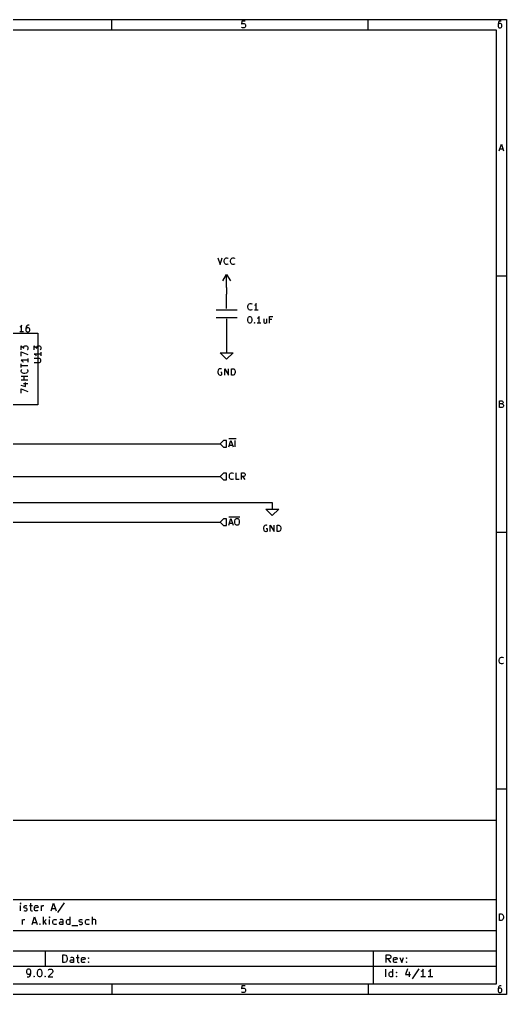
# Model space of a CAD drawing. Extents: x 0.4 to 11.3, y -7.9 to -0.4.
# Drawn here: x 7.56 to 11.3, y -7.87 to -0.39 of the extents above; entities that cross this region are included whole.
import ezdxf

# ---------------------------------------------------------------- set-up
doc = ezdxf.new("R2010")
doc.units = 0
doc.header["$MEASUREMENT"] = 0
for name, color, linetype in [('BROWN2', 54, 'CONTINUOUS'), ('CYAN2', 4, 'CONTINUOUS'), ('GREEN3', 91, 'CONTINUOUS'), ('RED2', 1, 'CONTINUOUS'), ('RED3', 11, 'CONTINUOUS')]:
    doc.layers.add(name, color=color, linetype=linetype)

msp = doc.modelspace()

# ---------------------------------------------------------------- linework, layer by layer
at = {"layer": 'BROWN2', "linetype": 'CONTINUOUS'}
for p, q in [((9.125, -3.625), (9.1, -3.65)), ((9.1, -3.65), (9.125, -3.675)), ((9.15, -3.625), (9.125, -3.625)), ((9.15, -3.675), (9.15, -3.625)), ((9.1664, -3.6728), (9.183, -3.6228)), ((9.1666, -3.6089), (9.2233, -3.6089)), ((9.1711, -3.6585), (9.1949, -3.6585)), ((9.183, -3.6228), (9.1997, -3.6728)), ((9.2164, -3.6728), (9.2164, -3.6228)), ((9.125, -3.675), (9.15, -3.675)), ((9.125, -3.875), (9.1, -3.9)), ((9.15, -3.875), (9.125, -3.875)), ((9.15, -3.925), (9.15, -3.875)), ((9.1711, -3.8942), (9.1735, -3.8847)), ((9.1735, -3.8847), (9.1759, -3.8799)), ((9.1759, -3.8799), (9.1807, -3.8752)), ((9.1807, -3.8752), (9.1878, -3.8728)), ((9.1878, -3.8728), (9.1926, -3.8728)), ((9.1926, -3.8728), (9.1997, -3.8752)), ((9.1997, -3.8752), (9.2021, -3.8776)), ((9.2235, -3.9228), (9.2235, -3.8728)), ((9.264, -3.9228), (9.264, -3.8728)), ((9.264, -3.8728), (9.283, -3.8728)), ((9.283, -3.8728), (9.2878, -3.8752)), ((9.2878, -3.8752), (9.2902, -3.8776)), ((9.2902, -3.8776), (9.2926, -3.8823)), ((9.2926, -3.8895), (9.2902, -3.8942)), ((9.2926, -3.8823), (9.2926, -3.8895)), ((9.1, -3.9), (9.125, -3.925)), ((9.125, -3.925), (9.15, -3.925)), ((9.1711, -3.9014), (9.1711, -3.8942)), ((9.1735, -3.9109), (9.1711, -3.9014)), ((9.1759, -3.9157), (9.1735, -3.9109)), ((9.1807, -3.9204), (9.1759, -3.9157)), ((9.1878, -3.9228), (9.1807, -3.9204)), ((9.1926, -3.9228), (9.1878, -3.9228)), ((9.1997, -3.9204), (9.1926, -3.9228)), ((9.2021, -3.918), (9.1997, -3.9204)), ((9.2473, -3.9228), (9.2235, -3.9228)), ((9.283, -3.899), (9.264, -3.899)), ((9.2926, -3.9228), (9.2759, -3.899)), ((9.2878, -3.8966), (9.283, -3.899)), ((9.2902, -3.8942), (9.2878, -3.8966)), ((9.125, -4.225), (9.1, -4.25)), ((9.1, -4.25), (9.125, -4.275)), ((9.15, -4.225), (9.125, -4.225)), ((9.15, -4.275), (9.15, -4.225)), ((9.1664, -4.2728), (9.183, -4.2228)), ((9.1666, -4.2089), (9.2519, -4.2089)), ((9.1711, -4.2585), (9.1949, -4.2585)), ((9.183, -4.2228), (9.1997, -4.2728)), ((9.214, -4.2395), (9.2164, -4.2299)), ((9.214, -4.2561), (9.214, -4.2395)), ((9.2164, -4.2657), (9.214, -4.2561)), ((9.2164, -4.2299), (9.2211, -4.2252)), ((9.2211, -4.2252), (9.2259, -4.2228)), ((9.2259, -4.2228), (9.2354, -4.2228)), ((9.2354, -4.2228), (9.2402, -4.2252)), ((9.2402, -4.2252), (9.2449, -4.2299)), ((9.2449, -4.2299), (9.2473, -4.2395)), ((9.2473, -4.2561), (9.2449, -4.2657)), ((9.2473, -4.2395), (9.2473, -4.2561)), ((9.125, -4.275), (9.15, -4.275)), ((9.2211, -4.2704), (9.2164, -4.2657)), ((9.2259, -4.2728), (9.2211, -4.2704)), ((9.2354, -4.2728), (9.2259, -4.2728)), ((9.2402, -4.2704), (9.2354, -4.2728)), ((9.2449, -4.2657), (9.2402, -4.2704))]:
    msp.add_line(p, q, dxfattribs=at)
at = {"layer": 'CYAN2', "linetype": 'CONTINUOUS'}
for p, q in [((9.0833, -2.2228), (9.1, -2.2728)), ((9.1, -2.2728), (9.1167, -2.2228)), ((9.131, -2.2442), (9.1333, -2.2347)), ((9.1333, -2.2347), (9.1357, -2.2299)), ((9.1357, -2.2299), (9.1405, -2.2252)), ((9.1405, -2.2252), (9.1476, -2.2228)), ((9.1476, -2.2228), (9.1524, -2.2228)), ((9.1524, -2.2228), (9.1595, -2.2252)), ((9.1595, -2.2252), (9.1619, -2.2276)), ((9.181, -2.2442), (9.1833, -2.2347)), ((9.1833, -2.2347), (9.1857, -2.2299)), ((9.1857, -2.2299), (9.1905, -2.2252)), ((9.1905, -2.2252), (9.1976, -2.2228)), ((9.1976, -2.2228), (9.2024, -2.2228)), ((9.2024, -2.2228), (9.2095, -2.2252)), ((9.2095, -2.2252), (9.2119, -2.2276)), ((9.131, -2.2514), (9.131, -2.2442)), ((9.1333, -2.2609), (9.131, -2.2514)), ((9.1357, -2.2657), (9.1333, -2.2609)), ((9.1405, -2.2704), (9.1357, -2.2657)), ((9.1476, -2.2728), (9.1405, -2.2704)), ((9.1524, -2.2728), (9.1476, -2.2728)), ((9.1595, -2.2704), (9.1524, -2.2728)), ((9.1619, -2.268), (9.1595, -2.2704)), ((9.181, -2.2514), (9.181, -2.2442)), ((9.1833, -2.2609), (9.181, -2.2514)), ((9.1857, -2.2657), (9.1833, -2.2609)), ((9.1905, -2.2704), (9.1857, -2.2657)), ((9.1976, -2.2728), (9.1905, -2.2704)), ((9.2024, -2.2728), (9.1976, -2.2728)), ((9.2095, -2.2704), (9.2024, -2.2728)), ((9.2119, -2.268), (9.2095, -2.2704)), ((9.3139, -2.5942), (9.3163, -2.5847)), ((9.3139, -2.6014), (9.3139, -2.5942)), ((9.3163, -2.6109), (9.3139, -2.6014)), ((9.3163, -2.5847), (9.3187, -2.5799)), ((9.3187, -2.6157), (9.3163, -2.6109)), ((9.3187, -2.5799), (9.3234, -2.5752)), ((9.3234, -2.6204), (9.3187, -2.6157)), ((9.3234, -2.5752), (9.3306, -2.5728)), ((9.3306, -2.5728), (9.3353, -2.5728)), ((9.3353, -2.5728), (9.3425, -2.5752)), ((9.3425, -2.5752), (9.3449, -2.5776)), ((9.3449, -2.618), (9.3425, -2.6204)), ((9.3687, -2.5847), (9.3639, -2.5871)), ((9.3734, -2.5799), (9.3687, -2.5847)), ((9.3782, -2.5728), (9.3734, -2.5799)), ((9.3782, -2.6228), (9.3782, -2.5728)), ((9.3139, -2.6918), (9.3163, -2.6823)), ((9.3139, -2.7038), (9.3139, -2.6918)), ((9.3163, -2.6823), (9.3187, -2.6776)), ((9.3187, -2.6776), (9.321, -2.6752)), ((9.321, -2.6752), (9.3258, -2.6728)), ((9.3306, -2.6228), (9.3234, -2.6204)), ((9.3258, -2.6728), (9.3306, -2.6728)), ((9.3353, -2.6228), (9.3306, -2.6228)), ((9.3306, -2.6728), (9.3353, -2.6752)), ((9.3425, -2.6204), (9.3353, -2.6228)), ((9.3353, -2.6752), (9.3377, -2.6776)), ((9.3377, -2.6776), (9.3401, -2.6823)), ((9.3401, -2.6823), (9.3425, -2.6918)), ((9.3425, -2.6918), (9.3425, -2.7038)), ((9.3925, -2.6228), (9.3639, -2.6228)), ((9.3901, -2.6847), (9.3853, -2.6871)), ((9.3949, -2.6799), (9.3901, -2.6847)), ((9.3996, -2.6728), (9.3949, -2.6799)), ((9.3996, -2.7228), (9.3996, -2.6728)), ((9.4353, -2.6895), (9.4353, -2.7157)), ((9.4568, -2.6895), (9.4568, -2.7228)), ((9.4806, -2.7228), (9.4806, -2.6728)), ((9.4806, -2.6728), (9.5044, -2.6728)), ((9.3163, -2.7133), (9.3139, -2.7038)), ((9.3187, -2.718), (9.3163, -2.7133)), ((9.321, -2.7204), (9.3187, -2.718)), ((9.3258, -2.7228), (9.321, -2.7204)), ((9.3306, -2.7228), (9.3258, -2.7228)), ((9.3353, -2.7204), (9.3306, -2.7228)), ((9.3377, -2.718), (9.3353, -2.7204)), ((9.3401, -2.7133), (9.3377, -2.718)), ((9.3425, -2.7038), (9.3401, -2.7133)), ((9.3615, -2.7204), (9.3639, -2.718)), ((9.3639, -2.7228), (9.3615, -2.7204)), ((9.3639, -2.718), (9.3663, -2.7204)), ((9.3639, -2.718), (9.3639, -2.7228)), ((9.3663, -2.7204), (9.3639, -2.7228)), ((9.4139, -2.7228), (9.3853, -2.7228)), ((9.4353, -2.7157), (9.4377, -2.7204)), ((9.4377, -2.7204), (9.4425, -2.7228)), ((9.4425, -2.7228), (9.4496, -2.7228)), ((9.4496, -2.7228), (9.4544, -2.7204)), ((9.4544, -2.7204), (9.4568, -2.718)), ((9.4972, -2.6966), (9.4806, -2.6966)), ((7.5728, -2.9292), (7.5728, -2.8983)), ((7.5728, -2.8983), (7.5918, -2.9149)), ((7.5918, -2.9078), (7.5942, -2.903)), ((7.5918, -2.9149), (7.5918, -2.9078)), ((7.5942, -2.903), (7.5966, -2.9007)), ((7.5966, -2.9007), (7.6014, -2.8983)), ((7.6014, -2.8983), (7.6133, -2.8983)), ((7.6133, -2.8983), (7.618, -2.9007)), ((7.618, -2.9007), (7.6204, -2.903)), ((7.6204, -2.903), (7.6228, -2.9078)), ((7.6228, -2.9078), (7.6228, -2.9221)), ((7.6728, -2.9292), (7.6728, -2.8983)), ((7.6728, -2.8983), (7.6918, -2.9149)), ((7.6918, -2.9078), (7.6942, -2.903)), ((7.6918, -2.9149), (7.6918, -2.9078)), ((7.6942, -2.903), (7.6966, -2.9007)), ((7.6966, -2.9007), (7.7014, -2.8983)), ((7.7014, -2.8983), (7.7133, -2.8983)), ((7.7133, -2.8983), (7.718, -2.9007)), ((7.718, -2.9007), (7.7204, -2.903)), ((7.7204, -2.903), (7.7228, -2.9078)), ((7.7228, -2.9078), (7.7228, -2.9221)), ((7.5728, -2.9769), (7.5728, -2.9435)), ((7.5728, -2.9435), (7.6228, -2.9649)), ((7.6204, -2.9269), (7.618, -2.9292)), ((7.6228, -2.9221), (7.6204, -2.9269)), ((7.7228, -2.9602), (7.6728, -2.9602)), ((7.6728, -2.9602), (7.6799, -2.9649)), ((7.6799, -2.9649), (7.6847, -2.9697)), ((7.6847, -2.9697), (7.6871, -2.9745)), ((7.7204, -2.9268), (7.718, -2.9292)), ((7.7228, -2.9221), (7.7204, -2.9268)), ((7.7228, -2.9459), (7.7228, -2.9745)), ((7.6228, -3.0078), (7.5728, -3.0078)), ((7.5728, -3.0078), (7.5799, -3.0126)), ((7.5728, -3.0649), (7.5728, -3.0364)), ((7.6228, -3.0507), (7.5728, -3.0507)), ((7.5799, -3.0126), (7.5847, -3.0173)), ((7.5847, -3.0173), (7.5871, -3.0221)), ((7.6228, -2.9935), (7.6228, -3.0221)), ((7.7133, -2.9959), (7.6728, -2.9959)), ((7.6728, -3.0245), (7.7133, -3.0245)), ((7.718, -2.9983), (7.7133, -2.9959)), ((7.7133, -3.0245), (7.718, -3.0221)), ((7.7204, -3.0007), (7.718, -2.9983)), ((7.718, -3.0221), (7.7204, -3.0197)), ((7.7228, -3.0054), (7.7204, -3.0007)), ((7.7204, -3.0197), (7.7228, -3.0149)), ((7.7228, -3.0149), (7.7228, -3.0054)), ((7.5728, -3.0888), (7.5752, -3.0816)), ((7.5728, -3.0935), (7.5728, -3.0888)), ((7.5752, -3.1007), (7.5728, -3.0935)), ((7.6228, -3.1316), (7.5728, -3.1316)), ((7.5752, -3.0816), (7.5776, -3.0792)), ((7.5799, -3.1054), (7.5752, -3.1007)), ((7.5847, -3.1078), (7.5799, -3.1054)), ((7.5942, -3.1102), (7.5847, -3.1078)), ((7.6014, -3.1102), (7.5942, -3.1102)), ((7.5966, -3.1602), (7.5966, -3.1316)), ((7.6109, -3.1078), (7.6014, -3.1102)), ((7.6157, -3.1054), (7.6109, -3.1078)), ((7.6204, -3.1007), (7.6157, -3.1054)), ((7.618, -3.0792), (7.6204, -3.0816)), ((7.6204, -3.0816), (7.6228, -3.0888)), ((7.6228, -3.0935), (7.6204, -3.1007)), ((7.6228, -3.0888), (7.6228, -3.0935)), ((9.0857, -3.0847), (9.0833, -3.0942)), ((9.0833, -3.0942), (9.0833, -3.1014)), ((9.0833, -3.1014), (9.0857, -3.1109)), ((9.0881, -3.0799), (9.0857, -3.0847)), ((9.0857, -3.1109), (9.0881, -3.1157)), ((9.0929, -3.0752), (9.0881, -3.0799)), ((9.0881, -3.1157), (9.0929, -3.1204)), ((9.1, -3.0728), (9.0929, -3.0752)), ((9.0929, -3.1204), (9.1, -3.1228)), ((9.1071, -3.0728), (9.1, -3.0728)), ((9.1, -3.1228), (9.1048, -3.1228)), ((9.1143, -3.1014), (9.1048, -3.1014)), ((9.1048, -3.1228), (9.1119, -3.1204)), ((9.1119, -3.0752), (9.1071, -3.0728)), ((9.1119, -3.1204), (9.1143, -3.118)), ((9.1143, -3.118), (9.1143, -3.1014)), ((9.1357, -3.1228), (9.1357, -3.0728)), ((9.1357, -3.0728), (9.1643, -3.1228)), ((9.1643, -3.1228), (9.1643, -3.0728)), ((9.1881, -3.1228), (9.1881, -3.0728)), ((9.1881, -3.0728), (9.2, -3.0728)), ((9.2, -3.1228), (9.1881, -3.1228)), ((9.2, -3.0728), (9.2071, -3.0752)), ((9.2071, -3.1204), (9.2, -3.1228)), ((9.2071, -3.0752), (9.2119, -3.0799)), ((9.2119, -3.1157), (9.2071, -3.1204)), ((9.2119, -3.0799), (9.2143, -3.0847)), ((9.2143, -3.1109), (9.2119, -3.1157)), ((9.2143, -3.0847), (9.2167, -3.0942)), ((9.2167, -3.1014), (9.2143, -3.1109)), ((9.2167, -3.0942), (9.2167, -3.1014)), ((7.5704, -3.1983), (7.6061, -3.2102)), ((7.6228, -3.1602), (7.5728, -3.1602)), ((7.5895, -3.1864), (7.6228, -3.1864)), ((7.6061, -3.2102), (7.6061, -3.1792)), ((7.5728, -3.2602), (7.5728, -3.2269)), ((7.5728, -3.2269), (7.6228, -3.2483)), ((9.4357, -4.2847), (9.4333, -4.2942)), ((9.4333, -4.2942), (9.4333, -4.3014)), ((9.4333, -4.3014), (9.4357, -4.3109)), ((9.4381, -4.2799), (9.4357, -4.2847)), ((9.4357, -4.3109), (9.4381, -4.3157)), ((9.4429, -4.2752), (9.4381, -4.2799)), ((9.4381, -4.3157), (9.4429, -4.3204)), ((9.45, -4.2728), (9.4429, -4.2752)), ((9.4429, -4.3204), (9.45, -4.3228)), ((9.4571, -4.2728), (9.45, -4.2728)), ((9.45, -4.3228), (9.4548, -4.3228)), ((9.4643, -4.3014), (9.4548, -4.3014)), ((9.4548, -4.3228), (9.4619, -4.3204)), ((9.4619, -4.2752), (9.4571, -4.2728)), ((9.4619, -4.3204), (9.4643, -4.318)), ((9.4643, -4.318), (9.4643, -4.3014)), ((9.4857, -4.3228), (9.4857, -4.2728)), ((9.4857, -4.2728), (9.5143, -4.3228)), ((9.5143, -4.3228), (9.5143, -4.2728)), ((9.5381, -4.3228), (9.5381, -4.2728)), ((9.5381, -4.2728), (9.55, -4.2728)), ((9.55, -4.3228), (9.5381, -4.3228)), ((9.55, -4.2728), (9.5571, -4.2752)), ((9.5571, -4.3204), (9.55, -4.3228)), ((9.5571, -4.2752), (9.5619, -4.2799)), ((9.5619, -4.3157), (9.5571, -4.3204)), ((9.5619, -4.2799), (9.5643, -4.2847)), ((9.5643, -4.3109), (9.5619, -4.3157)), ((9.5643, -4.2847), (9.5667, -4.2942)), ((9.5667, -4.3014), (9.5643, -4.3109)), ((9.5667, -4.2942), (9.5667, -4.3014))]:
    msp.add_line(p, q, dxfattribs=at)
at = {"layer": 'GREEN3', "linetype": 'CONTINUOUS'}
for p, q in [((9.15, -2.45), (9.15, -2.5)), ((7.7, -2.8), (7.7, -3.35)), ((9.15, -2.8), (9.15, -2.9)), ((7.7, -3.35), (5.3, -3.35)), ((5.95, -3.65), (9.1, -3.65)), ((5.75, -3.9), (9.1, -3.9)), ((5.65, -4.1), (9.5, -4.1)), ((1.85, -4.25), (9.1, -4.25))]:
    msp.add_line(p, q, dxfattribs=at)
at = {"layer": 'RED2', "linetype": 'CONTINUOUS'}
for p, q in [((0.3937, -0.3937), (11.2993, -0.3937)), ((8.2677, -0.4724), (8.2677, -0.3937)), ((9.268, -0.4053), (9.2656, -0.4296)), ((9.2656, -0.4296), (9.268, -0.4272)), ((9.2924, -0.4053), (9.268, -0.4053)), ((9.268, -0.4272), (9.2729, -0.4248)), ((9.2729, -0.4248), (9.2851, -0.4248)), ((9.2851, -0.4248), (9.29, -0.4272)), ((9.29, -0.4272), (9.2924, -0.4296)), ((9.2924, -0.4296), (9.2948, -0.4345)), ((9.2948, -0.4467), (9.2924, -0.4516)), ((9.2948, -0.4345), (9.2948, -0.4467)), ((10.2362, -0.4724), (10.2362, -0.3937)), ((11.2365, -0.4174), (11.2341, -0.4272)), ((11.2341, -0.4272), (11.2341, -0.4467)), ((11.2365, -0.4296), (11.2341, -0.4345)), ((11.2341, -0.4467), (11.2365, -0.4516)), ((11.2414, -0.4101), (11.2365, -0.4174)), ((11.239, -0.4272), (11.2365, -0.4296)), ((11.2439, -0.4248), (11.239, -0.4272)), ((11.2439, -0.4077), (11.2414, -0.4101)), ((11.2487, -0.4053), (11.2439, -0.4077)), ((11.2536, -0.4248), (11.2439, -0.4248)), ((11.2585, -0.4053), (11.2487, -0.4053)), ((11.2585, -0.4272), (11.2536, -0.4248)), ((11.2609, -0.4296), (11.2585, -0.4272)), ((11.2633, -0.4345), (11.2609, -0.4296)), ((11.2609, -0.4516), (11.2633, -0.4467)), ((11.2633, -0.4467), (11.2633, -0.4345)), ((11.2993, -0.3937), (11.2993, -7.8743)), ((0.4724, -0.4724), (11.2206, -0.4724)), ((9.268, -0.454), (9.2656, -0.4516)), ((9.2729, -0.4564), (9.268, -0.454)), ((9.2851, -0.4564), (9.2729, -0.4564)), ((9.29, -0.454), (9.2851, -0.4564)), ((9.2924, -0.4516), (9.29, -0.454)), ((11.2206, -0.4724), (11.2206, -7.7956)), ((11.2365, -0.4516), (11.239, -0.454)), ((11.239, -0.454), (11.2439, -0.4564)), ((11.2439, -0.4564), (11.2536, -0.4564)), ((11.2536, -0.4564), (11.2585, -0.454)), ((11.2585, -0.454), (11.2609, -0.4516)), ((11.2429, -1.4013), (11.2599, -1.3501)), ((11.2477, -1.3867), (11.2721, -1.3867)), ((11.2599, -1.3501), (11.277, -1.4013)), ((9.12, -2.4), (9.15, -2.35)), ((9.15, -2.35), (9.18, -2.4)), ((9.15, -2.45), (9.15, -2.35)), ((11.2993, -2.3622), (11.2206, -2.3622)), ((9.15, -2.61), (9.15, -2.5)), ((9.07, -2.62), (9.23, -2.62)), ((9.07, -2.68), (9.23, -2.68)), ((9.15, -2.69), (9.15, -2.8)), ((7.5, -2.8), (7.7, -2.8)), ((9.15, -2.9), (9.15, -2.95)), ((9.15, -3), (9.1, -2.95)), ((9.1, -2.95), (9.15, -2.95)), ((9.15, -2.95), (9.2, -2.95)), ((9.2, -2.95), (9.15, -3)), ((11.2465, -3.3698), (11.2465, -3.3186)), ((11.2465, -3.3186), (11.2636, -3.3186)), ((11.2636, -3.343), (11.2465, -3.343)), ((11.2636, -3.3186), (11.2685, -3.3211)), ((11.2685, -3.3406), (11.2636, -3.343)), ((11.2636, -3.343), (11.2709, -3.3455)), ((11.2685, -3.3211), (11.2709, -3.3235)), ((11.2709, -3.3381), (11.2685, -3.3406)), ((11.2709, -3.3235), (11.2733, -3.3284)), ((11.2733, -3.3333), (11.2709, -3.3381)), ((11.2709, -3.3455), (11.2733, -3.3479)), ((11.2733, -3.365), (11.2709, -3.3674)), ((11.2733, -3.3284), (11.2733, -3.3333)), ((11.2733, -3.3479), (11.2758, -3.3528)), ((11.2758, -3.3601), (11.2733, -3.365)), ((11.2758, -3.3528), (11.2758, -3.3601)), ((11.266, -3.3698), (11.2465, -3.3698)), ((11.2709, -3.3674), (11.266, -3.3698)), ((9.5, -4.1), (9.5, -4.15)), ((9.5, -4.2), (9.45, -4.15)), ((9.45, -4.15), (9.5, -4.15)), ((9.5, -4.15), (9.55, -4.15)), ((9.55, -4.15), (9.5, -4.2)), ((11.2993, -4.3307), (11.2206, -4.3307)), ((11.2441, -5.3091), (11.2465, -5.2993)), ((11.2441, -5.3164), (11.2441, -5.3091)), ((11.2465, -5.2993), (11.249, -5.2945)), ((11.249, -5.2945), (11.2538, -5.2896)), ((11.2538, -5.2896), (11.2611, -5.2872)), ((11.2611, -5.2872), (11.266, -5.2872)), ((11.266, -5.2872), (11.2733, -5.2896)), ((11.2733, -5.2896), (11.2758, -5.292)), ((11.2465, -5.3261), (11.2441, -5.3164)), ((11.249, -5.331), (11.2465, -5.3261)), ((11.2538, -5.3359), (11.249, -5.331)), ((11.2611, -5.3383), (11.2538, -5.3359)), ((11.266, -5.3383), (11.2611, -5.3383)), ((11.2733, -5.3359), (11.266, -5.3383)), ((11.2758, -5.3335), (11.2733, -5.3359)), ((11.2993, -6.2992), (11.2206, -6.2992)), ((6.9686, -6.5357), (11.2206, -6.5357)), ((11.2206, -6.5357), (11.2206, -7.7956)), ((6.9686, -7.146), (11.2206, -7.146)), ((7.5686, -7.173), (7.5658, -7.1758)), ((7.5658, -7.1758), (7.5686, -7.1786)), ((7.5715, -7.1758), (7.5686, -7.173)), ((7.5686, -7.173), (7.5686, -7.1786)), ((7.5686, -7.1786), (7.5715, -7.1758)), ((7.6446, -7.173), (7.6446, -7.2236)), ((7.8021, -7.232), (7.8217, -7.173)), ((7.8217, -7.173), (7.8414, -7.232)), ((7.9033, -7.1702), (7.8527, -7.2461)), ((7.5686, -7.232), (7.5686, -7.1926)), ((7.594, -7.2011), (7.5968, -7.1955)), ((7.594, -7.2039), (7.594, -7.2011)), ((7.5968, -7.2095), (7.594, -7.2039)), ((7.594, -7.2292), (7.5996, -7.232)), ((7.5968, -7.1955), (7.6024, -7.1926)), ((7.6024, -7.2123), (7.5968, -7.2095)), ((7.5996, -7.232), (7.6108, -7.232)), ((7.6024, -7.1926), (7.6108, -7.1926)), ((7.6108, -7.2123), (7.6024, -7.2123)), ((7.6108, -7.1926), (7.6164, -7.1955)), ((7.6164, -7.2151), (7.6108, -7.2123)), ((7.6108, -7.232), (7.6164, -7.2292)), ((7.6193, -7.2208), (7.6164, -7.2151)), ((7.6164, -7.2292), (7.6193, -7.2236)), ((7.6193, -7.2236), (7.6193, -7.2208)), ((7.6361, -7.1926), (7.6586, -7.1926)), ((7.6446, -7.2236), (7.6474, -7.2292)), ((7.6474, -7.2292), (7.653, -7.232)), ((7.653, -7.232), (7.6586, -7.232)), ((7.6755, -7.2011), (7.6783, -7.1955)), ((7.6755, -7.2236), (7.6755, -7.2011)), ((7.7036, -7.2067), (7.6755, -7.2123)), ((7.6783, -7.2292), (7.6755, -7.2236)), ((7.6783, -7.1955), (7.6839, -7.1926)), ((7.6839, -7.232), (7.6783, -7.2292)), ((7.6839, -7.1926), (7.6952, -7.1926)), ((7.6952, -7.232), (7.6839, -7.232)), ((7.6952, -7.1926), (7.7008, -7.1955)), ((7.7008, -7.2292), (7.6952, -7.232)), ((7.7008, -7.1955), (7.7036, -7.2011)), ((7.7036, -7.2011), (7.7036, -7.2067)), ((7.7289, -7.232), (7.7289, -7.1926)), ((7.7289, -7.2039), (7.7317, -7.1983)), ((7.7317, -7.1983), (7.7346, -7.1955)), ((7.7346, -7.1955), (7.7402, -7.1926)), ((7.7402, -7.1926), (7.7458, -7.1926)), ((7.8077, -7.2151), (7.8358, -7.2151)), ((11.2465, -7.3068), (11.2465, -7.2557)), ((11.2465, -7.2557), (11.2587, -7.2557)), ((11.2587, -7.2557), (11.266, -7.2581)), ((7.5827, -7.3383), (7.5827, -7.2989)), ((7.5827, -7.3102), (7.5855, -7.3046)), ((7.5855, -7.3046), (7.5883, -7.3018)), ((7.5883, -7.3018), (7.594, -7.2989)), ((7.594, -7.2989), (7.5996, -7.2989)), ((7.6558, -7.3383), (7.6755, -7.2793)), ((7.6614, -7.3214), (7.6896, -7.3214)), ((7.6755, -7.2793), (7.6952, -7.3383)), ((7.743, -7.3383), (7.743, -7.2793)), ((7.7655, -7.2989), (7.743, -7.3214)), ((7.7486, -7.3158), (7.7655, -7.3383)), ((7.7908, -7.2793), (7.788, -7.2821)), ((7.788, -7.2821), (7.7908, -7.2849)), ((7.7936, -7.2821), (7.7908, -7.2793)), ((7.7908, -7.2793), (7.7908, -7.2849)), ((7.7908, -7.2849), (7.7936, -7.2821)), ((7.7908, -7.3383), (7.7908, -7.2989)), ((7.8161, -7.3102), (7.8189, -7.3046)), ((7.8161, -7.3271), (7.8161, -7.3102)), ((7.8189, -7.3327), (7.8161, -7.3271)), ((7.8189, -7.3046), (7.8217, -7.3018)), ((7.8217, -7.3018), (7.8274, -7.2989)), ((7.8274, -7.2989), (7.8386, -7.2989)), ((7.8386, -7.2989), (7.8442, -7.3018)), ((7.8667, -7.3243), (7.8695, -7.3186)), ((7.8667, -7.3299), (7.8667, -7.3243)), ((7.8695, -7.3355), (7.8667, -7.3299)), ((7.8752, -7.2989), (7.8695, -7.3018)), ((7.8695, -7.3186), (7.8752, -7.3158)), ((7.8864, -7.2989), (7.8752, -7.2989)), ((7.8752, -7.3158), (7.8892, -7.3158)), ((7.892, -7.3018), (7.8864, -7.2989)), ((7.8892, -7.3158), (7.8949, -7.313)), ((7.8949, -7.3074), (7.892, -7.3018)), ((7.8949, -7.3383), (7.8949, -7.3074)), ((7.9202, -7.3102), (7.923, -7.3046)), ((7.9202, -7.3271), (7.9202, -7.3102)), ((7.923, -7.3327), (7.9202, -7.3271)), ((7.923, -7.3046), (7.9258, -7.3018)), ((7.9258, -7.3018), (7.9314, -7.2989)), ((7.9314, -7.2989), (7.9427, -7.2989)), ((7.9427, -7.2989), (7.9483, -7.3018)), ((7.9483, -7.3383), (7.9483, -7.2793)), ((8.0186, -7.3074), (8.0214, -7.3018)), ((8.0186, -7.3102), (8.0186, -7.3074)), ((8.0214, -7.3158), (8.0186, -7.3102)), ((8.0214, -7.3018), (8.027, -7.2989)), ((8.027, -7.3186), (8.0214, -7.3158)), ((8.027, -7.2989), (8.0355, -7.2989)), ((8.0355, -7.3186), (8.027, -7.3186)), ((8.0355, -7.2989), (8.0411, -7.3018)), ((8.0411, -7.3214), (8.0355, -7.3186)), ((8.0439, -7.3271), (8.0411, -7.3214)), ((8.0411, -7.3355), (8.0439, -7.3299)), ((8.0439, -7.3299), (8.0439, -7.3271)), ((8.0664, -7.3102), (8.0692, -7.3046)), ((8.0664, -7.3271), (8.0664, -7.3102)), ((8.0692, -7.3327), (8.0664, -7.3271)), ((8.0692, -7.3046), (8.072, -7.3018)), ((8.072, -7.3018), (8.0776, -7.2989)), ((8.0776, -7.2989), (8.0889, -7.2989)), ((8.0889, -7.2989), (8.0945, -7.3018)), ((8.1198, -7.3383), (8.1198, -7.2793)), ((8.1226, -7.3018), (8.1198, -7.3046)), ((8.1283, -7.2989), (8.1226, -7.3018)), ((8.1367, -7.2989), (8.1283, -7.2989)), ((8.1423, -7.3018), (8.1367, -7.2989)), ((8.1451, -7.3074), (8.1423, -7.3018)), ((8.1451, -7.3383), (8.1451, -7.3074)), ((11.2587, -7.3068), (11.2465, -7.3068)), ((11.266, -7.3044), (11.2587, -7.3068)), ((11.266, -7.2581), (11.2709, -7.263)), ((11.2709, -7.2995), (11.266, -7.3044)), ((11.2709, -7.263), (11.2733, -7.2678)), ((11.2733, -7.2946), (11.2709, -7.2995)), ((11.2733, -7.2678), (11.2758, -7.2776)), ((11.2758, -7.2849), (11.2733, -7.2946)), ((11.2758, -7.2776), (11.2758, -7.2849)), ((6.9686, -7.3822), (11.2206, -7.3822)), ((7.7121, -7.3355), (7.7149, -7.3327)), ((7.7149, -7.3383), (7.7121, -7.3355)), ((7.7149, -7.3327), (7.7177, -7.3355)), ((7.7149, -7.3327), (7.7149, -7.3383)), ((7.7177, -7.3355), (7.7149, -7.3383)), ((7.8217, -7.3355), (7.8189, -7.3327)), ((7.8274, -7.3383), (7.8217, -7.3355)), ((7.8386, -7.3383), (7.8274, -7.3383)), ((7.8442, -7.3355), (7.8386, -7.3383)), ((7.8752, -7.3383), (7.8695, -7.3355)), ((7.8892, -7.3383), (7.8752, -7.3383)), ((7.8949, -7.3355), (7.8892, -7.3383)), ((7.9258, -7.3355), (7.923, -7.3327)), ((7.9314, -7.3383), (7.9258, -7.3355)), ((7.9427, -7.3383), (7.9314, -7.3383)), ((7.9483, -7.3355), (7.9427, -7.3383)), ((7.9623, -7.3439), (8.0073, -7.3439)), ((8.0186, -7.3355), (8.0242, -7.3383)), ((8.0242, -7.3383), (8.0355, -7.3383)), ((8.0355, -7.3383), (8.0411, -7.3355)), ((8.072, -7.3355), (8.0692, -7.3327)), ((8.0776, -7.3383), (8.072, -7.3355)), ((8.0889, -7.3383), (8.0776, -7.3383)), ((8.0945, -7.3355), (8.0889, -7.3383)), ((6.9686, -7.5397), (11.2206, -7.5397)), ((7.756, -7.5397), (7.756, -7.6578)), ((10.2757, -7.5397), (10.2757, -7.7956)), ((7.892, -7.6297), (7.892, -7.5706)), ((7.892, -7.5706), (7.9061, -7.5706)), ((7.9061, -7.6297), (7.892, -7.6297)), ((7.9061, -7.5706), (7.9145, -7.5734)), ((7.9145, -7.6268), (7.9061, -7.6297)), ((7.9145, -7.5734), (7.9202, -7.579)), ((7.9202, -7.6212), (7.9145, -7.6268)), ((7.9202, -7.579), (7.923, -7.5847)), ((7.923, -7.6156), (7.9202, -7.6212)), ((7.923, -7.5847), (7.9258, -7.5959)), ((7.9258, -7.6043), (7.923, -7.6156)), ((7.9258, -7.5959), (7.9258, -7.6043)), ((7.9483, -7.6156), (7.9511, -7.61)), ((7.9483, -7.6212), (7.9483, -7.6156)), ((7.9511, -7.6268), (7.9483, -7.6212)), ((7.9567, -7.5903), (7.9511, -7.5931)), ((7.9511, -7.61), (7.9567, -7.6072)), ((7.9567, -7.6297), (7.9511, -7.6268)), ((7.968, -7.5903), (7.9567, -7.5903)), ((7.9567, -7.6072), (7.9708, -7.6072)), ((7.9708, -7.6297), (7.9567, -7.6297)), ((7.9736, -7.5931), (7.968, -7.5903)), ((7.9708, -7.6072), (7.9764, -7.6043)), ((7.9764, -7.6268), (7.9708, -7.6297)), ((7.9764, -7.5987), (7.9736, -7.5931)), ((7.9764, -7.6297), (7.9764, -7.5987)), ((7.9961, -7.5903), (8.0186, -7.5903)), ((8.0045, -7.5706), (8.0045, -7.6212)), ((8.0045, -7.6212), (8.0073, -7.6268)), ((8.0073, -7.6268), (8.013, -7.6297)), ((8.013, -7.6297), (8.0186, -7.6297)), ((8.0355, -7.5987), (8.0383, -7.5931)), ((8.0355, -7.6212), (8.0355, -7.5987)), ((8.0636, -7.6043), (8.0355, -7.61)), ((8.0383, -7.6268), (8.0355, -7.6212)), ((8.0383, -7.5931), (8.0439, -7.5903)), ((8.0439, -7.6297), (8.0383, -7.6268)), ((8.0439, -7.5903), (8.0551, -7.5903)), ((8.0551, -7.6297), (8.0439, -7.6297)), ((8.0551, -7.5903), (8.0608, -7.5931)), ((8.0608, -7.6268), (8.0551, -7.6297)), ((8.0608, -7.5931), (8.0636, -7.5987)), ((8.0636, -7.5987), (8.0636, -7.6043)), ((8.0861, -7.5959), (8.0889, -7.5931)), ((8.0889, -7.5987), (8.0861, -7.5959)), ((8.0861, -7.6268), (8.0889, -7.624)), ((8.0889, -7.6297), (8.0861, -7.6268)), ((8.0889, -7.5931), (8.0917, -7.5959)), ((8.0889, -7.5931), (8.0889, -7.5987)), ((8.0917, -7.5959), (8.0889, -7.5987)), ((8.0889, -7.624), (8.0917, -7.6268)), ((8.0889, -7.624), (8.0889, -7.6297)), ((8.0917, -7.6268), (8.0889, -7.6297)), ((10.3762, -7.6294), (10.3762, -7.5703)), ((10.3762, -7.5703), (10.3987, -7.5703)), ((10.3987, -7.6012), (10.3762, -7.6012)), ((10.41, -7.6294), (10.3903, -7.6012)), ((10.3987, -7.5703), (10.4044, -7.5731)), ((10.4044, -7.5984), (10.3987, -7.6012)), ((10.4044, -7.5731), (10.4072, -7.5759)), ((10.4072, -7.5956), (10.4044, -7.5984)), ((10.4072, -7.5759), (10.41, -7.5815)), ((10.41, -7.59), (10.4072, -7.5956)), ((10.41, -7.5815), (10.41, -7.59)), ((10.4325, -7.5984), (10.4353, -7.5928)), ((10.4325, -7.6209), (10.4325, -7.5984)), ((10.4606, -7.604), (10.4325, -7.6097)), ((10.4353, -7.6265), (10.4325, -7.6209)), ((10.4353, -7.5928), (10.4409, -7.59)), ((10.4409, -7.6294), (10.4353, -7.6265)), ((10.4409, -7.59), (10.4522, -7.59)), ((10.4522, -7.6294), (10.4409, -7.6294)), ((10.4522, -7.59), (10.4578, -7.5928)), ((10.4578, -7.6265), (10.4522, -7.6294)), ((10.4578, -7.5928), (10.4606, -7.5984)), ((10.4606, -7.5984), (10.4606, -7.604)), ((10.4803, -7.59), (10.4944, -7.6294)), ((10.4944, -7.6294), (10.5084, -7.59)), ((10.5281, -7.5956), (10.5309, -7.5928)), ((10.5309, -7.5984), (10.5281, -7.5956)), ((10.5281, -7.6265), (10.5309, -7.6237)), ((10.5309, -7.6294), (10.5281, -7.6265)), ((10.5309, -7.5928), (10.5337, -7.5956)), ((10.5309, -7.5928), (10.5309, -7.5984)), ((10.5337, -7.5956), (10.5309, -7.5984)), ((10.5309, -7.6237), (10.5337, -7.6265)), ((10.5309, -7.6237), (10.5309, -7.6294)), ((10.5337, -7.6265), (10.5309, -7.6294)), ((6.9686, -7.6578), (11.2206, -7.6578)), ((7.6165, -7.6865), (7.6136, -7.6921)), ((7.6136, -7.6921), (7.6136, -7.7061)), ((7.6193, -7.6836), (7.6165, -7.6865)), ((7.6249, -7.6808), (7.6193, -7.6836)), ((7.6361, -7.6808), (7.6249, -7.6808)), ((7.6418, -7.6836), (7.6361, -7.6808)), ((7.6446, -7.6865), (7.6418, -7.6836)), ((7.6474, -7.6921), (7.6446, -7.6865)), ((7.6474, -7.7146), (7.6474, -7.6921)), ((7.698, -7.7033), (7.7008, -7.6921)), ((7.698, -7.7174), (7.698, -7.7033)), ((7.7008, -7.6921), (7.7036, -7.6865)), ((7.7036, -7.6865), (7.7064, -7.6836)), ((7.7064, -7.6836), (7.7121, -7.6808)), ((7.7121, -7.6808), (7.7177, -7.6808)), ((7.7177, -7.6808), (7.7233, -7.6836)), ((7.7233, -7.6836), (7.7261, -7.6865)), ((7.7261, -7.6865), (7.7289, -7.6921)), ((7.7289, -7.6921), (7.7318, -7.7033)), ((7.7318, -7.7033), (7.7318, -7.7174)), ((7.7824, -7.6865), (7.7852, -7.6836)), ((7.7852, -7.6836), (7.7908, -7.6808)), ((7.7908, -7.6808), (7.8049, -7.6808)), ((7.8049, -7.6808), (7.8105, -7.6836)), ((7.8105, -7.6836), (7.8133, -7.6865)), ((7.8133, -7.6865), (7.8161, -7.6921)), ((7.8161, -7.6977), (7.8133, -7.7061)), ((7.8161, -7.6921), (7.8161, -7.6977)), ((10.3724, -7.7399), (10.3724, -7.6808)), ((10.4005, -7.7061), (10.4033, -7.7033)), ((10.4033, -7.7033), (10.4089, -7.7005)), ((10.4089, -7.7005), (10.4202, -7.7005)), ((10.4202, -7.7005), (10.4258, -7.7033)), ((10.4258, -7.7399), (10.4258, -7.6808)), ((10.4511, -7.7061), (10.4539, -7.7033)), ((10.4539, -7.7033), (10.4567, -7.7061)), ((10.4539, -7.7033), (10.4539, -7.709)), ((10.5383, -7.678), (10.5242, -7.7202)), ((10.5523, -7.7005), (10.5523, -7.7399)), ((10.6255, -7.678), (10.5748, -7.754)), ((10.6479, -7.6949), (10.6423, -7.6977)), ((10.6536, -7.6893), (10.6479, -7.6949)), ((10.6592, -7.6808), (10.6536, -7.6893)), ((10.6592, -7.7399), (10.6592, -7.6808)), ((10.7042, -7.6949), (10.6986, -7.6977)), ((10.7098, -7.6893), (10.7042, -7.6949)), ((10.7154, -7.6808), (10.7098, -7.6893)), ((10.7154, -7.7399), (10.7154, -7.6808)), ((7.6136, -7.7061), (7.6165, -7.7118)), ((7.6165, -7.7118), (7.6193, -7.7146)), ((7.6193, -7.7146), (7.6249, -7.7174)), ((7.6193, -7.7399), (7.6305, -7.7399)), ((7.6249, -7.7174), (7.6361, -7.7174)), ((7.6305, -7.7399), (7.6361, -7.7371)), ((7.6361, -7.7174), (7.6418, -7.7146)), ((7.6361, -7.7371), (7.6389, -7.7343)), ((7.6389, -7.7343), (7.6446, -7.7258)), ((7.6418, -7.7146), (7.6446, -7.7118)), ((7.6446, -7.7118), (7.6474, -7.7061)), ((7.6446, -7.7258), (7.6474, -7.7146)), ((7.6699, -7.7371), (7.6727, -7.7343)), ((7.6727, -7.7399), (7.6699, -7.7371)), ((7.6727, -7.7343), (7.6755, -7.7371)), ((7.6727, -7.7343), (7.6727, -7.7399)), ((7.6755, -7.7371), (7.6727, -7.7399)), ((7.7008, -7.7286), (7.698, -7.7174)), ((7.7036, -7.7343), (7.7008, -7.7286)), ((7.7064, -7.7371), (7.7036, -7.7343)), ((7.7121, -7.7399), (7.7064, -7.7371)), ((7.7177, -7.7399), (7.7121, -7.7399)), ((7.7233, -7.7371), (7.7177, -7.7399)), ((7.7261, -7.7343), (7.7233, -7.7371)), ((7.7289, -7.7286), (7.7261, -7.7343)), ((7.7318, -7.7174), (7.7289, -7.7286)), ((7.7543, -7.7371), (7.7571, -7.7343)), ((7.7571, -7.7399), (7.7543, -7.7371)), ((7.7571, -7.7343), (7.7599, -7.7371)), ((7.7571, -7.7343), (7.7571, -7.7399)), ((7.7599, -7.7371), (7.7571, -7.7399)), ((7.8133, -7.7061), (7.7796, -7.7399)), ((7.7796, -7.7399), (7.8161, -7.7399)), ((10.3977, -7.7118), (10.4005, -7.7061)), ((10.3977, -7.7286), (10.3977, -7.7118)), ((10.4005, -7.7343), (10.3977, -7.7286)), ((10.4033, -7.7371), (10.4005, -7.7343)), ((10.4089, -7.7399), (10.4033, -7.7371)), ((10.4202, -7.7399), (10.4089, -7.7399)), ((10.4258, -7.7371), (10.4202, -7.7399)), ((10.4539, -7.709), (10.4511, -7.7061)), ((10.4511, -7.7371), (10.4539, -7.7343)), ((10.4539, -7.7399), (10.4511, -7.7371)), ((10.4567, -7.7061), (10.4539, -7.709)), ((10.4539, -7.7343), (10.4567, -7.7371)), ((10.4539, -7.7343), (10.4539, -7.7399)), ((10.4567, -7.7371), (10.4539, -7.7399)), ((10.5242, -7.7202), (10.5608, -7.7202)), ((10.6761, -7.7399), (10.6423, -7.7399)), ((10.7323, -7.7399), (10.6986, -7.7399)), ((11.2206, -7.7956), (0.4724, -7.7956)), ((11.2206, -7.7956), (6.9686, -7.7956)), ((8.2677, -7.7956), (8.2677, -7.8743)), ((9.268, -7.8071), (9.2656, -7.8315)), ((9.2656, -7.8315), (9.268, -7.8291)), ((9.268, -7.8559), (9.2656, -7.8534)), ((9.2924, -7.8071), (9.268, -7.8071)), ((9.268, -7.8291), (9.2729, -7.8266)), ((9.2729, -7.8266), (9.2851, -7.8266)), ((9.2851, -7.8266), (9.29, -7.8291)), ((9.29, -7.8291), (9.2924, -7.8315)), ((9.2924, -7.8534), (9.29, -7.8559)), ((9.2924, -7.8315), (9.2948, -7.8364)), ((9.2948, -7.8486), (9.2924, -7.8534)), ((9.2948, -7.8364), (9.2948, -7.8486)), ((10.2362, -7.7956), (10.2362, -7.8743)), ((11.2365, -7.8193), (11.2341, -7.8291)), ((11.2341, -7.8291), (11.2341, -7.8486)), ((11.2365, -7.8315), (11.2341, -7.8364)), ((11.2341, -7.8486), (11.2365, -7.8534)), ((11.2414, -7.812), (11.2365, -7.8193)), ((11.239, -7.8291), (11.2365, -7.8315)), ((11.2365, -7.8534), (11.239, -7.8559)), ((11.2439, -7.8266), (11.239, -7.8291)), ((11.2439, -7.8096), (11.2414, -7.812)), ((11.2487, -7.8071), (11.2439, -7.8096)), ((11.2536, -7.8266), (11.2439, -7.8266)), ((11.2585, -7.8071), (11.2487, -7.8071)), ((11.2585, -7.8291), (11.2536, -7.8266)), ((11.2609, -7.8315), (11.2585, -7.8291)), ((11.2585, -7.8559), (11.2609, -7.8534)), ((11.2633, -7.8364), (11.2609, -7.8315)), ((11.2609, -7.8534), (11.2633, -7.8486)), ((11.2633, -7.8486), (11.2633, -7.8364)), ((11.2993, -7.8743), (0.3937, -7.8743)), ((9.2729, -7.8583), (9.268, -7.8559)), ((9.2851, -7.8583), (9.2729, -7.8583)), ((9.29, -7.8559), (9.2851, -7.8583)), ((11.239, -7.8559), (11.2439, -7.8583)), ((11.2439, -7.8583), (11.2536, -7.8583)), ((11.2536, -7.8583), (11.2585, -7.8559))]:
    msp.add_line(p, q, dxfattribs=at)
at = {"layer": 'RED3', "linetype": 'CONTINUOUS'}
for p, q in [((7.5667, -2.7518), (7.5619, -2.7542)), ((7.5714, -2.747), (7.5667, -2.7518)), ((7.5762, -2.7399), (7.5714, -2.747)), ((7.5762, -2.7899), (7.5762, -2.7399)), ((7.6119, -2.7518), (7.6095, -2.7613)), ((7.6095, -2.7613), (7.6095, -2.7804)), ((7.6119, -2.7637), (7.6095, -2.7684)), ((7.6167, -2.7446), (7.6119, -2.7518)), ((7.6143, -2.7613), (7.6119, -2.7637)), ((7.619, -2.7589), (7.6143, -2.7613)), ((7.619, -2.7423), (7.6167, -2.7446)), ((7.6238, -2.7399), (7.619, -2.7423)), ((7.6286, -2.7589), (7.619, -2.7589)), ((7.6333, -2.7399), (7.6238, -2.7399)), ((7.6333, -2.7613), (7.6286, -2.7589)), ((7.6357, -2.7637), (7.6333, -2.7613)), ((7.6381, -2.7684), (7.6357, -2.7637)), ((7.5905, -2.7899), (7.5619, -2.7899)), ((7.6095, -2.7804), (7.6119, -2.7851)), ((7.6119, -2.7851), (7.6143, -2.7875)), ((7.6143, -2.7875), (7.619, -2.7899)), ((7.619, -2.7899), (7.6286, -2.7899)), ((7.6286, -2.7899), (7.6333, -2.7875)), ((7.6333, -2.7875), (7.6357, -2.7851)), ((7.6357, -2.7851), (7.6381, -2.7804)), ((7.6381, -2.7804), (7.6381, -2.7684))]:
    msp.add_line(p, q, dxfattribs=at)

doc.saveas('drawing.dxf')
